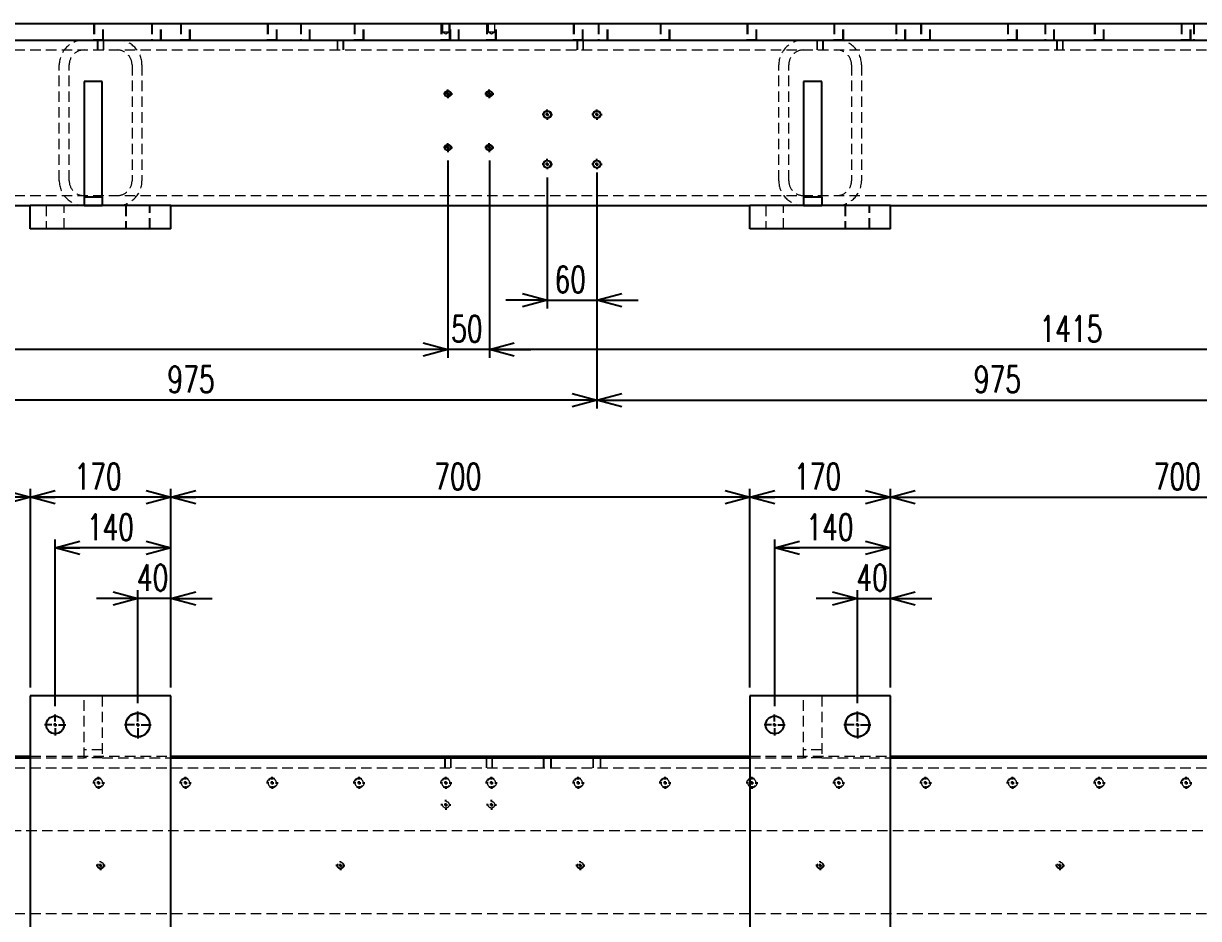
# Model space of a CAD drawing. Header units: millimetres. Extents: x 30 to 8380, y 30 to 5898.
# Drawn here: x 5535 to 6956, y 1887 to 2968 of the extents above; entities that cross this region are included whole.
import ezdxf

# ---------------------------------------------------------------- set-up
doc = ezdxf.new("R2010")
doc.units = ezdxf.units.MM
doc.header["$LTSCALE"] = 10
doc.linetypes.add('HIDDEN', pattern=[1.905, 1.27, -0.635])
doc.layers.add('FORMAT', color=7, linetype='Continuous')
doc.styles.add('SLDTEXTSTYLE0', font='TXT', dxfattribs={"width": 0.7, "bigfont": 'bigfont'})
doc.dimstyles.new('SLDDIMSTYLE1', dxfattribs={"dimtxt": 36.380208, "dimasz": 30, "dimexe": 0, "dimexo": 0.0625, "dimgap": 9.095052, "dimtad": 3, "dimrnd": 1e-09, "dimzin": 12, "dimdsep": 46, "dimtxsty": 'SLDTEXTSTYLE0', "dimblk1": 'OPEN30', "dimblk2": 'OPEN30', "dimsah": 1, "dimcen": 0.09, "dimadec": 0, "dimazin": 3, "dimtfac": 1, "dimtdec": 3, "dimtofl": 0, "dimtmove": 0, "dimatfit": 3, "dimldrblk": 'OPEN30', "dimfxl": 1, "dimfrac": 2, "dimtolj": 1, "dimtzin": 12, "dimarcsym": 0})
doc.dimstyles.new('SLDDIMSTYLE2', dxfattribs={"dimtxt": 36.380208, "dimasz": 30, "dimexe": 0, "dimexo": 0.0625, "dimgap": 9.095052, "dimtad": 3, "dimrnd": 1e-09, "dimzin": 12, "dimdsep": 46, "dimtxsty": 'SLDTEXTSTYLE0', "dimblk1": 'OPEN30', "dimblk2": 'OPEN30', "dimsah": 1, "dimcen": 0.09, "dimadec": 0, "dimazin": 3, "dimtfac": 1, "dimtdec": 3, "dimtmove": 0, "dimatfit": 0, "dimldrblk": 'OPEN30', "dimfxl": 1, "dimfrac": 2, "dimtolj": 1, "dimtzin": 12, "dimarcsym": 0})

# ---------------------------------------------------------------- blocks, each defined once
blk = doc.blocks.new('_Open30')
at = {"color": 0, "linetype": 'ByBlock', "lineweight": -2}
for p, q in [((-1, 0.267949), (0, 0)), ((0, 0), (-1, -0.267949)), ((0, 0), (-1, 0))]:
    blk.add_line(p, q, dxfattribs=at)
blk = doc.blocks.new('_D_2')
at = {"layer": 'FORMAT', "transparency": 16777216}
for p, q in [((6228.6, 2782.2), (6228.6, 2503.2)), ((7203.6, 2782.2), (7203.6, 2503.2)), ((6228.6, 2513.2), (7203.6, 2513.2))]:
    blk.add_line(p, q, dxfattribs=at)
at = {"layer": 'FORMAT', "transparency": 16777216, "xscale": 30, "yscale": 30, "rotation": 180}
blk.add_blockref('_Open30', (6228.6, 2513.2, -530), dxfattribs=at)
at = {"layer": 'FORMAT', "transparency": 16777216, "xscale": 30, "yscale": 30}
blk.add_blockref('_Open30', (7203.6, 2513.2, -530), dxfattribs=at)
at = {"layer": 'FORMAT', "transparency": 16777216, "insert": (6684.3, 2554.1), "char_height": 31.75, "attachment_point": 1, "style": 'SLDTEXTSTYLE0'}
blk.add_mtext('975', dxfattribs=at)
blk = doc.blocks.new('_D_3')
at = {"layer": 'FORMAT', "transparency": 16777216}
for p, q in [((6228.6, 2788.4), (6228.6, 2503.2)), ((5253.6, 2782.2), (5253.6, 2503.2)), ((6228.6, 2513.2), (5253.6, 2513.2))]:
    blk.add_line(p, q, dxfattribs=at)
at = {"layer": 'FORMAT', "transparency": 16777216, "xscale": 30, "yscale": 30, "rotation": 180}
blk.add_blockref('_Open30', (5253.6, 2513.2, -530), dxfattribs=at)
at = {"layer": 'FORMAT', "transparency": 16777216, "xscale": 30, "yscale": 30}
blk.add_blockref('_Open30', (6228.6, 2513.2, -530), dxfattribs=at)
at = {"layer": 'FORMAT', "transparency": 16777216, "insert": (5709.3, 2554.1), "char_height": 31.75, "attachment_point": 1, "style": 'SLDTEXTSTYLE0'}
blk.add_mtext('975', dxfattribs=at)
blk = doc.blocks.new('_D_6')
at = {"layer": 'FORMAT', "transparency": 16777216}
for p, q in [((6098.6, 2803), (6098.6, 2564.4)), ((7513.6, 2738.4), (7513.6, 2564.4)), ((7513.6, 2574.4), (6098.6, 2574.4))]:
    blk.add_line(p, q, dxfattribs=at)
at = {"layer": 'FORMAT', "transparency": 16777216, "xscale": 30, "yscale": 30, "rotation": 180}
blk.add_blockref('_Open30', (6098.6, 2574.4, -530), dxfattribs=at)
at = {"layer": 'FORMAT', "transparency": 16777216, "xscale": 30, "yscale": 30}
blk.add_blockref('_Open30', (7513.6, 2574.4, -530), dxfattribs=at)
at = {"layer": 'FORMAT', "transparency": 16777216, "insert": (6763.7, 2615.3), "char_height": 31.75, "attachment_point": 1, "style": 'SLDTEXTSTYLE0'}
blk.add_mtext('1415', dxfattribs=at)
blk = doc.blocks.new('_D_7')
at = {"layer": 'FORMAT', "transparency": 16777216}
for p, q in [((6048.6, 2803), (6048.6, 2564.4)), ((6098.6, 2803), (6098.6, 2564.4)), ((6048.6, 2574.4), (5998.6, 2574.4)), ((6098.6, 2574.4), (6048.6, 2574.4)), ((6098.6, 2574.4), (6148.6, 2574.4))]:
    blk.add_line(p, q, dxfattribs=at)
at = {"layer": 'FORMAT', "transparency": 16777216, "xscale": 30, "yscale": 30}
blk.add_blockref('_Open30', (6048.6, 2574.4, -530), dxfattribs=at)
at = {"layer": 'FORMAT', "transparency": 16777216, "xscale": 30, "yscale": 30, "rotation": 180}
blk.add_blockref('_Open30', (6098.6, 2574.4, -530), dxfattribs=at)
at = {"layer": 'FORMAT', "transparency": 16777216, "insert": (6052.4, 2615.3), "char_height": 31.75, "attachment_point": 1, "style": 'SLDTEXTSTYLE0'}
blk.add_mtext('50', dxfattribs=at)
blk = doc.blocks.new('_D_8')
at = {"layer": 'FORMAT', "transparency": 16777216}
for p, q in [((4688.6, 2808.4), (4688.6, 2564.4)), ((6048.6, 2803), (6048.6, 2564.4)), ((6048.6, 2574.4), (4688.6, 2574.4))]:
    blk.add_line(p, q, dxfattribs=at)
at = {"layer": 'FORMAT', "transparency": 16777216, "xscale": 30, "yscale": 30, "rotation": 180}
blk.add_blockref('_Open30', (4688.6, 2574.4, -530), dxfattribs=at)
at = {"layer": 'FORMAT', "transparency": 16777216, "xscale": 30, "yscale": 30}
blk.add_blockref('_Open30', (6048.6, 2574.4, -530), dxfattribs=at)
at = {"layer": 'FORMAT', "transparency": 16777216, "insert": (5326.2, 2615.3), "char_height": 31.75, "attachment_point": 1, "style": 'SLDTEXTSTYLE0'}
blk.add_mtext('1360', dxfattribs=at)
blk = doc.blocks.new('_D_18')
at = {"layer": 'FORMAT', "transparency": 16777216}
for p, q in [((6168.6, 2782.2), (6168.6, 2624)), ((6228.6, 2782.2), (6228.6, 2624)), ((6168.6, 2634), (6118.6, 2634)), ((6168.6, 2634), (6228.6, 2634)), ((6228.6, 2634), (6278.6, 2634))]:
    blk.add_line(p, q, dxfattribs=at)
at = {"layer": 'FORMAT', "transparency": 16777216, "xscale": 30, "yscale": 30}
blk.add_blockref('_Open30', (6168.6, 2634, -530), dxfattribs=at)
at = {"layer": 'FORMAT', "transparency": 16777216, "xscale": 30, "yscale": 30, "rotation": 180}
blk.add_blockref('_Open30', (6228.6, 2634, -530), dxfattribs=at)
at = {"layer": 'FORMAT', "transparency": 16777216, "insert": (6177.4, 2674.9), "char_height": 31.75, "attachment_point": 1, "style": 'SLDTEXTSTYLE0'}
blk.add_mtext('60', dxfattribs=at)
blk = doc.blocks.new('SW_CENTERMARKSYMBOL_0')
at = {"layer": 'FORMAT', "color": 0}
for p, q in [((-979, 0), (-981.25, 0)), ((-975, 0), (-977, 0)), ((-975, 4), (-975, 6.25)), ((-975, 0), (-975, 2)), ((-975, 0), (-975, -2)), ((-975, 0), (-973, 0)), ((-971, 0), (-968.75, 0)), ((-975, -4), (-975, -6.25)), ((-975, -56), (-975, -53.75)), ((-979, -60), (-981.25, -60)), ((-975, -60), (-977, -60)), ((-975, -60), (-975, -58)), ((-975, -60), (-975, -62)), ((-975, -60), (-973, -60)), ((-975, -64), (-975, -66.25)), ((-971, -60), (-968.75, -60))]:
    blk.add_line(p, q, dxfattribs=at)
blk = doc.blocks.new('SW_CENTERMARKSYMBOL_5')
at = {"layer": 'FORMAT', "color": 0}
for p, q in [((-4, 0), (-5.4, 0)), ((0, 0), (-2, 0)), ((0, 4), (0, 5.4)), ((0, 0), (0, 2)), ((0, 0), (0, -2)), ((0, 0), (2, 0)), ((4, 0), (5.4, 0)), ((0, -4), (0, -5.4))]:
    blk.add_line(p, q, dxfattribs=at)
blk = doc.blocks.new('SW_CENTERMARKSYMBOL_6')
at = {"layer": 'FORMAT', "color": 0}
for p, q in [((-4, 0), (-5.4, 0)), ((0, 0), (-2, 0)), ((0, 4), (0, 5.4)), ((0, 0), (0, 2)), ((0, 0), (0, -2)), ((0, 0), (2, 0)), ((4, 0), (5.4, 0)), ((0, -4), (0, -5.4))]:
    blk.add_line(p, q, dxfattribs=at)
blk = doc.blocks.new('SW_CENTERMARKSYMBOL_7')
at = {"layer": 'FORMAT', "color": 0}
for p, q in [((-4, 0), (-5.4, 0)), ((0, 0), (-2, 0)), ((0, 4), (0, 5.4)), ((0, 0), (0, 2)), ((0, 0), (0, -2)), ((0, 0), (2, 0)), ((4, 0), (5.4, 0)), ((0, -4), (0, -5.4))]:
    blk.add_line(p, q, dxfattribs=at)
blk = doc.blocks.new('SW_CENTERMARKSYMBOL_8')
at = {"layer": 'FORMAT', "color": 0}
for p, q in [((-4, 0), (-5.4, 0)), ((0, 0), (-2, 0)), ((0, 4), (0, 5.4)), ((0, 0), (0, 2)), ((0, 0), (0, -2)), ((0, 0), (2, 0)), ((4, 0), (5.4, 0)), ((0, -4), (0, -5.4))]:
    blk.add_line(p, q, dxfattribs=at)
blk = doc.blocks.new('SW_CENTERMARKSYMBOL_9')
at = {"layer": 'FORMAT', "color": 0}
for p, q in [((-979, 0), (-981.25, 0)), ((-975, 0), (-977, 0)), ((-975, 4), (-975, 6.25)), ((-975, 0), (-975, 2)), ((-975, 0), (-975, -2)), ((-975, 0), (-973, 0)), ((-971, 0), (-968.75, 0)), ((-975, -4), (-975, -6.25)), ((-975, -56), (-975, -53.75)), ((-979, -60), (-981.25, -60)), ((-975, -60), (-977, -60)), ((-975, -60), (-975, -58)), ((-975, -60), (-975, -62)), ((-975, -60), (-973, -60)), ((-975, -64), (-975, -66.25)), ((-971, -60), (-968.75, -60))]:
    blk.add_line(p, q, dxfattribs=at)
blk = doc.blocks.new('SW_CENTERMARKSYMBOL_12')
at = {"layer": 'FORMAT', "color": 0}
for p, q in [((-4, 0), (-6.25, 0)), ((0, 0), (-2, 0)), ((0, 4), (0, 6.25)), ((0, 0), (0, 2)), ((0, 0), (0, -2)), ((0, 0), (2, 0)), ((4, 0), (6.25, 0)), ((0, -4), (0, -6.25))]:
    blk.add_line(p, q, dxfattribs=at)
blk = doc.blocks.new('SW_CENTERMARKSYMBOL_13')
at = {"layer": 'FORMAT', "color": 0}
for p, q in [((-4, 0), (-6.25, 0)), ((0, 0), (-2, 0)), ((0, 4), (0, 6.25)), ((0, 0), (0, 2)), ((0, 0), (0, -2)), ((0, 0), (2, 0)), ((4, 0), (6.25, 0)), ((0, -4), (0, -6.25))]:
    blk.add_line(p, q, dxfattribs=at)
blk = doc.blocks.new('_D_82')
at = {"layer": 'FORMAT', "transparency": 16777216}
for p, q in [((6543.6, 2273.4), (6493.6, 2273.4)), ((6543.6, 2147), (6543.6, 2283.4)), ((6543.6, 2273.4), (6583.6, 2273.4)), ((6583.6, 2165.7), (6583.6, 2283.4)), ((6583.6, 2273.4), (6633.6, 2273.4))]:
    blk.add_line(p, q, dxfattribs=at)
at = {"layer": 'FORMAT', "transparency": 16777216, "xscale": 30, "yscale": 30}
blk.add_blockref('_Open30', (6543.6, 2273.4, -104), dxfattribs=at)
at = {"layer": 'FORMAT', "transparency": 16777216, "xscale": 30, "yscale": 30, "rotation": 180}
blk.add_blockref('_Open30', (6583.6, 2273.4, -104), dxfattribs=at)
at = {"layer": 'FORMAT', "transparency": 16777216, "insert": (6542.4, 2314.4), "char_height": 31.75, "attachment_point": 1, "style": 'SLDTEXTSTYLE0'}
blk.add_mtext('40', dxfattribs=at)
blk = doc.blocks.new('_D_83')
at = {"layer": 'FORMAT', "transparency": 16777216}
for p, q in [((5673.6, 2273.4), (5623.6, 2273.4)), ((5673.6, 2147), (5673.6, 2283.4)), ((5713.6, 2273.4), (5673.6, 2273.4)), ((5713.6, 2165.7), (5713.6, 2283.4)), ((5713.6, 2273.4), (5763.6, 2273.4))]:
    blk.add_line(p, q, dxfattribs=at)
at = {"layer": 'FORMAT', "transparency": 16777216, "xscale": 30, "yscale": 30}
blk.add_blockref('_Open30', (5673.6, 2273.4, -104), dxfattribs=at)
at = {"layer": 'FORMAT', "transparency": 16777216, "xscale": 30, "yscale": 30, "rotation": 180}
blk.add_blockref('_Open30', (5713.6, 2273.4, -104), dxfattribs=at)
at = {"layer": 'FORMAT', "transparency": 16777216, "insert": (5672.4, 2314.4), "char_height": 31.75, "attachment_point": 1, "style": 'SLDTEXTSTYLE0'}
blk.add_mtext('40', dxfattribs=at)
blk = doc.blocks.new('_D_90')
at = {"layer": 'FORMAT', "transparency": 16777216}
for p, q in [((6583.6, 2165.7), (6583.6, 2405.9)), ((7283.6, 2165.7), (7283.6, 2405.9)), ((6583.6, 2395.9), (7283.6, 2395.9))]:
    blk.add_line(p, q, dxfattribs=at)
at = {"layer": 'FORMAT', "transparency": 16777216, "xscale": 30, "yscale": 30, "rotation": 180}
blk.add_blockref('_Open30', (6583.6, 2395.9, -104), dxfattribs=at)
at = {"layer": 'FORMAT', "transparency": 16777216, "xscale": 30, "yscale": 30}
blk.add_blockref('_Open30', (7283.6, 2395.9, -104), dxfattribs=at)
at = {"layer": 'FORMAT', "transparency": 16777216, "insert": (6901.8, 2436.8), "char_height": 31.75, "attachment_point": 1, "style": 'SLDTEXTSTYLE0'}
blk.add_mtext('700', dxfattribs=at)
blk = doc.blocks.new('_D_91')
at = {"layer": 'FORMAT', "transparency": 16777216}
for p, q in [((6413.6, 2165.7), (6413.6, 2405.9)), ((6583.6, 2165.7), (6583.6, 2405.9)), ((6583.6, 2395.9), (6413.6, 2395.9))]:
    blk.add_line(p, q, dxfattribs=at)
at = {"layer": 'FORMAT', "transparency": 16777216, "xscale": 30, "yscale": 30, "rotation": 180}
blk.add_blockref('_Open30', (6413.6, 2395.9, -104), dxfattribs=at)
at = {"layer": 'FORMAT', "transparency": 16777216, "xscale": 30, "yscale": 30}
blk.add_blockref('_Open30', (6583.6, 2395.9, -104), dxfattribs=at)
at = {"layer": 'FORMAT', "transparency": 16777216, "insert": (6466.8, 2436.8), "char_height": 31.75, "attachment_point": 1, "style": 'SLDTEXTSTYLE0'}
blk.add_mtext('170', dxfattribs=at)
blk = doc.blocks.new('_D_92')
at = {"layer": 'FORMAT', "transparency": 16777216}
for p, q in [((5713.6, 2165.7), (5713.6, 2405.9)), ((6413.6, 2165.7), (6413.6, 2405.9)), ((6413.6, 2395.9), (5713.6, 2395.9))]:
    blk.add_line(p, q, dxfattribs=at)
at = {"layer": 'FORMAT', "transparency": 16777216, "xscale": 30, "yscale": 30, "rotation": 180}
blk.add_blockref('_Open30', (5713.6, 2395.9, -104), dxfattribs=at)
at = {"layer": 'FORMAT', "transparency": 16777216, "xscale": 30, "yscale": 30}
blk.add_blockref('_Open30', (6413.6, 2395.9, -104), dxfattribs=at)
at = {"layer": 'FORMAT', "transparency": 16777216, "insert": (6031.8, 2436.8), "char_height": 31.75, "attachment_point": 1, "style": 'SLDTEXTSTYLE0'}
blk.add_mtext('700', dxfattribs=at)
blk = doc.blocks.new('_D_93')
at = {"layer": 'FORMAT', "transparency": 16777216}
for p, q in [((5543.6, 2165.7), (5543.6, 2405.9)), ((5713.6, 2165.7), (5713.6, 2405.9)), ((5713.6, 2395.9), (5543.6, 2395.9))]:
    blk.add_line(p, q, dxfattribs=at)
at = {"layer": 'FORMAT', "transparency": 16777216, "xscale": 30, "yscale": 30, "rotation": 180}
blk.add_blockref('_Open30', (5543.6, 2395.9, -104), dxfattribs=at)
at = {"layer": 'FORMAT', "transparency": 16777216, "xscale": 30, "yscale": 30}
blk.add_blockref('_Open30', (5713.6, 2395.9, -104), dxfattribs=at)
at = {"layer": 'FORMAT', "transparency": 16777216, "insert": (5596.8, 2436.8), "char_height": 31.75, "attachment_point": 1, "style": 'SLDTEXTSTYLE0'}
blk.add_mtext('170', dxfattribs=at)
blk = doc.blocks.new('_D_94')
at = {"layer": 'FORMAT', "transparency": 16777216}
for p, q in [((4843.6, 2165.7), (4843.6, 2405.9)), ((5543.6, 2165.7), (5543.6, 2405.9)), ((5543.6, 2395.9), (4843.6, 2395.9))]:
    blk.add_line(p, q, dxfattribs=at)
at = {"layer": 'FORMAT', "transparency": 16777216, "xscale": 30, "yscale": 30, "rotation": 180}
blk.add_blockref('_Open30', (4843.6, 2395.9, -104), dxfattribs=at)
at = {"layer": 'FORMAT', "transparency": 16777216, "xscale": 30, "yscale": 30}
blk.add_blockref('_Open30', (5543.6, 2395.9, -104), dxfattribs=at)
at = {"layer": 'FORMAT', "transparency": 16777216, "insert": (5161.8, 2436.8), "char_height": 31.75, "attachment_point": 1, "style": 'SLDTEXTSTYLE0'}
blk.add_mtext('700', dxfattribs=at)
blk = doc.blocks.new('_D_106')
at = {"layer": 'FORMAT', "transparency": 16777216}
for p, q in [((6443.6, 2143.5), (6443.6, 2344.6)), ((6583.6, 2165.7), (6583.6, 2344.6)), ((6583.6, 2334.6), (6443.6, 2334.6))]:
    blk.add_line(p, q, dxfattribs=at)
at = {"layer": 'FORMAT', "transparency": 16777216, "xscale": 30, "yscale": 30, "rotation": 180}
blk.add_blockref('_Open30', (6443.6, 2334.6, -104), dxfattribs=at)
at = {"layer": 'FORMAT', "transparency": 16777216, "xscale": 30, "yscale": 30}
blk.add_blockref('_Open30', (6583.6, 2334.6, -104), dxfattribs=at)
at = {"layer": 'FORMAT', "transparency": 16777216, "insert": (6481.8, 2375.6), "char_height": 31.75, "attachment_point": 1, "style": 'SLDTEXTSTYLE0'}
blk.add_mtext('140', dxfattribs=at)
blk = doc.blocks.new('_D_107')
at = {"layer": 'FORMAT', "transparency": 16777216}
for p, q in [((5573.6, 2143.5), (5573.6, 2344.6)), ((5713.6, 2165.7), (5713.6, 2344.6)), ((5713.6, 2334.6), (5573.6, 2334.6))]:
    blk.add_line(p, q, dxfattribs=at)
at = {"layer": 'FORMAT', "transparency": 16777216, "xscale": 30, "yscale": 30, "rotation": 180}
blk.add_blockref('_Open30', (5573.6, 2334.6, -104), dxfattribs=at)
at = {"layer": 'FORMAT', "transparency": 16777216, "xscale": 30, "yscale": 30}
blk.add_blockref('_Open30', (5713.6, 2334.6, -104), dxfattribs=at)
at = {"layer": 'FORMAT', "transparency": 16777216, "insert": (5611.8, 2375.6), "char_height": 31.75, "attachment_point": 1, "style": 'SLDTEXTSTYLE0'}
blk.add_mtext('140', dxfattribs=at)
blk = doc.blocks.new('SW_CENTERMARKSYMBOL_47')
at = {"layer": 'FORMAT', "color": 0}
for p, q in [((2621, 0), (2617.9, 0)), ((2625, 0), (2623, 0)), ((2625, 4), (2625, 7.1)), ((2625, 0), (2625, 2)), ((2625, 0), (2625, -2)), ((2625, 0), (2627, 0)), ((2629, 0), (2632.1, 0)), ((2726, 0), (2722.9, 0)), ((2730, 0), (2728, 0)), ((2730, 4), (2730, 7.1)), ((2730, 0), (2730, 2)), ((2730, 0), (2730, -2)), ((2730, 0), (2732, 0)), ((2734, 0), (2737.1, 0)), ((2831, 0), (2827.9, 0)), ((2835, 0), (2833, 0)), ((2835, 4), (2835, 7.1)), ((2835, 0), (2835, 2)), ((2835, 0), (2835, -2)), ((2835, 0), (2837, 0)), ((2839, 0), (2842.1, 0)), ((2936, 0), (2932.9, 0)), ((2940, 0), (2938, 0)), ((2940, 4), (2940, 7.1)), ((2940, 0), (2940, 2)), ((2940, 0), (2940, -2)), ((2940, 0), (2942, 0)), ((2944, 0), (2947.1, 0)), ((3041, 0), (3037.9, 0)), ((3045, 0), (3043, 0)), ((3045, 4), (3045, 7.1)), ((3045, 0), (3045, 2)), ((3045, 0), (3045, -2)), ((3045, 0), (3047, 0)), ((3049, 0), (3052.1, 0)), ((3096, 0), (3092.9, 0)), ((3100, 0), (3098, 0)), ((3100, 4), (3100, 7.1)), ((3100, 0), (3100, 2)), ((3100, 0), (3100, -2)), ((3100, 0), (3102, 0)), ((3104, 0), (3107.1, 0)), ((3201, 0), (3197.9, 0)), ((3205, 0), (3203, 0)), ((3205, 4), (3205, 7.1)), ((3205, 0), (3205, 2)), ((3205, 0), (3205, -2)), ((3205, 0), (3207, 0)), ((3209, 0), (3212.1, 0)), ((3306, 0), (3302.9, 0)), ((3310, 0), (3308, 0)), ((3310, 4), (3310, 7.1)), ((3310, 0), (3310, 2)), ((3310, 0), (3310, -2)), ((3310, 0), (3312, 0)), ((3314, 0), (3317.1, 0)), ((3411, 0), (3407.9, 0)), ((3415, 0), (3413, 0)), ((3415, 4), (3415, 7.1)), ((3415, 0), (3415, 2)), ((3415, 0), (3415, -2)), ((3415, 0), (3417, 0)), ((3419, 0), (3422.1, 0)), ((3516, 0), (3512.9, 0)), ((3520, 0), (3518, 0)), ((3520, 4), (3520, 7.1)), ((3520, 0), (3520, 2)), ((3520, 0), (3520, -2)), ((3520, 0), (3522, 0)), ((3524, 0), (3527.1, 0)), ((3621, 0), (3617.9, 0)), ((3625, 0), (3623, 0)), ((3625, 4), (3625, 7.1)), ((3625, 0), (3625, 2)), ((3625, 0), (3625, -2)), ((3625, 0), (3627, 0)), ((3629, 0), (3632.1, 0)), ((3726, 0), (3722.9, 0)), ((3730, 0), (3728, 0)), ((3730, 4), (3730, 7.1)), ((3730, 0), (3730, 2)), ((3730, 0), (3730, -2)), ((3730, 0), (3732, 0)), ((3734, 0), (3737.1, 0)), ((3831, 0), (3827.9, 0)), ((3835, 0), (3833, 0)), ((3835, 4), (3835, 7.1)), ((3835, 0), (3835, 2)), ((3835, 0), (3835, -2)), ((3835, 0), (3837, 0)), ((3839, 0), (3842.1, 0)), ((3936, 0), (3932.9, 0)), ((3940, 0), (3938, 0)), ((3940, 4), (3940, 7.1)), ((3940, 0), (3940, 2)), ((3940, 0), (3940, -2)), ((3940, 0), (3942, 0)), ((3944, 0), (3947.1, 0)), ((2625, -4), (2625, -7.1)), ((2730, -4), (2730, -7.1)), ((2835, -4), (2835, -7.1)), ((2940, -4), (2940, -7.1)), ((3045, -4), (3045, -7.1)), ((3100, -4), (3100, -7.1)), ((3205, -4), (3205, -7.1)), ((3310, -4), (3310, -7.1)), ((3415, -4), (3415, -7.1)), ((3520, -4), (3520, -7.1)), ((3625, -4), (3625, -7.1)), ((3730, -4), (3730, -7.1)), ((3835, -4), (3835, -7.1)), ((3940, -4), (3940, -7.1))]:
    blk.add_line(p, q, dxfattribs=at)
blk = doc.blocks.new('SW_CENTERMARKSYMBOL_48')
at = {"layer": 'FORMAT', "color": 0}
for p, q in [((-1744, 715), (-1745.4, 715)), ((-1740, 715), (-1742, 715)), ((-1740, 719), (-1740, 720.4)), ((-1740, 715), (-1740, 717)), ((-1740, 715), (-1740, 713)), ((-1740, 715), (-1738, 715)), ((-1740, 711), (-1740, 709.6)), ((-1736, 715), (-1734.6, 715)), ((-1454, 715), (-1455.4, 715)), ((-1450, 715), (-1452, 715)), ((-1450, 719), (-1450, 720.4)), ((-1450, 715), (-1450, 717)), ((-1450, 715), (-1450, 713)), ((-1450, 715), (-1448, 715)), ((-1450, 711), (-1450, 709.6)), ((-1446, 715), (-1444.6, 715)), ((-1164, 715), (-1165.4, 715)), ((-1160, 715), (-1162, 715)), ((-1160, 719), (-1160, 720.4)), ((-1160, 715), (-1160, 717)), ((-1160, 715), (-1160, 713)), ((-1160, 715), (-1158, 715)), ((-1160, 711), (-1160, 709.6)), ((-1156, 715), (-1154.6, 715)), ((-874, 715), (-875.4, 715)), ((-870, 715), (-872, 715)), ((-870, 719), (-870, 720.4)), ((-870, 715), (-870, 717)), ((-870, 715), (-870, 713)), ((-870, 715), (-868, 715)), ((-870, 711), (-870, 709.6)), ((-866, 715), (-864.6, 715)), ((-584, 715), (-585.4, 715)), ((-580, 715), (-582, 715)), ((-580, 719), (-580, 720.4)), ((-580, 715), (-580, 717)), ((-580, 715), (-580, 713)), ((-580, 715), (-578, 715)), ((-580, 711), (-580, 709.6)), ((-576, 715), (-574.6, 715))]:
    blk.add_line(p, q, dxfattribs=at)
blk = doc.blocks.new('SW_CENTERMARKSYMBOL_53')
at = {"layer": 'FORMAT', "color": 0}
for p, q in [((0, 4), (0, 16.25)), ((-4, 0), (-16.25, 0)), ((0, 0), (-2, 0)), ((0, 0), (-2, 0)), ((0, 0), (0, 2)), ((0, 0), (0, 2)), ((0, 0), (0, -2)), ((0, 0), (2, 0)), ((0, 0), (0, -2)), ((0, 0), (2, 0)), ((4, 0), (16.25, 0)), ((0, -4), (0, -16.25))]:
    blk.add_line(p, q, dxfattribs=at)
blk = doc.blocks.new('SW_CENTERMARKSYMBOL_56')
at = {"layer": 'FORMAT', "color": 0}
for p, q in [((-4, 0), (-12.75, 0)), ((0, 0), (-2, 0)), ((0, 0), (-2, 0)), ((0, 4), (0, 12.75)), ((0, 0), (0, 2)), ((0, 0), (0, 2)), ((0, 0), (0, -2)), ((0, 0), (2, 0)), ((0, 0), (0, -2)), ((0, 0), (2, 0)), ((4, 0), (12.75, 0)), ((0, -4), (0, -12.75))]:
    blk.add_line(p, q, dxfattribs=at)
blk = doc.blocks.new('SW_CENTERMARKSYMBOL_69')
at = {"layer": 'FORMAT', "color": 0}
for p, q in [((-4, 0), (-6, 0)), ((-4, 0), (-6, 0)), ((0, 0), (-2, 0)), ((0, 0), (-2, 0)), ((0, 4), (0, 6)), ((0, 4), (0, 6)), ((0, 0), (0, 2)), ((0, 0), (0, 2)), ((0, 0), (0, -2)), ((0, 0), (2, 0)), ((0, 0), (0, -2)), ((0, 0), (2, 0)), ((4, 0), (6, 0)), ((4, 0), (6, 0)), ((0, -4), (0, -6)), ((0, -4), (0, -6))]:
    blk.add_line(p, q, dxfattribs=at)
blk = doc.blocks.new('SW_CENTERMARKSYMBOL_70')
at = {"layer": 'FORMAT', "color": 0}
for p, q in [((-4, 0), (-6, 0)), ((-4, 0), (-6, 0)), ((0, 0), (-2, 0)), ((0, 0), (-2, 0)), ((0, 4), (0, 6)), ((0, 4), (0, 6)), ((0, 0), (0, 2)), ((0, 0), (0, 2)), ((0, 0), (0, -2)), ((0, 0), (2, 0)), ((0, 0), (0, -2)), ((0, 0), (2, 0)), ((4, 0), (6, 0)), ((4, 0), (6, 0)), ((0, -4), (0, -6)), ((0, -4), (0, -6))]:
    blk.add_line(p, q, dxfattribs=at)
blk = doc.blocks.new('SW_CENTERMARKSYMBOL_72')
at = {"layer": 'FORMAT', "color": 0}
for p, q in [((0, 4), (0, 16.25)), ((-4, 0), (-16.25, 0)), ((0, 0), (-2, 0)), ((0, 0), (0, 2)), ((0, 0), (0, -2)), ((0, 0), (2, 0)), ((4, 0), (16.25, 0)), ((0, -4), (0, -16.25))]:
    blk.add_line(p, q, dxfattribs=at)
blk = doc.blocks.new('SW_CENTERMARKSYMBOL_77')
at = {"layer": 'FORMAT', "color": 0}
for p, q in [((-4, 0), (-12.75, 0)), ((0, 0), (-2, 0)), ((0, 4), (0, 12.75)), ((0, 0), (0, 2)), ((0, 0), (0, -2)), ((0, 0), (2, 0)), ((4, 0), (12.75, 0)), ((0, -4), (0, -12.75))]:
    blk.add_line(p, q, dxfattribs=at)

msp = doc.modelspace()

# ---------------------------------------------------------------- linework, layer by layer
at = {"color": 7, "linetype": 'Continuous', "lineweight": 25}
for p, q in [((2953.5727932, 2968.4458742), (7513.5727932, 2968.4458742)), ((2953.5727932, 2948.4458742), (7513.5727932, 2948.4458742)), ((5631.1669075, 2948.4448742), (5620.9786788, 2948.4448742)), ((5736.1669075, 2948.4448742), (5725.9786788, 2948.4448742)), ((5841.1669075, 2948.4448742), (5830.9786788, 2948.4448742)), ((5946.1669075, 2948.4448742), (5935.9786788, 2948.4448742)), ((6051.1669075, 2948.4448742), (6040.9786788, 2948.4448742)), ((6106.1669075, 2948.4448742), (6095.9786788, 2948.4448742)), ((6211.1669075, 2948.4448742), (6200.9786788, 2948.4448742)), ((6316.1669075, 2948.4448742), (6305.9786788, 2948.4448742)), ((6421.1669075, 2948.4448742), (6410.9786788, 2948.4448742)), ((6526.1669075, 2948.4448742), (6515.9786788, 2948.4448742)), ((6631.1669075, 2948.4448742), (6620.9786788, 2948.4448742)), ((6736.1669075, 2948.4448742), (6725.9786788, 2948.4448742)), ((6841.1669075, 2948.4448742), (6830.9786788, 2948.4448742)), ((6946.1669075, 2948.4448742), (6935.9786788, 2948.4448742)), ((5630.5727932, 2898.4458742), (5608.5727932, 2898.4458742)), ((5608.5727932, 2898.4458742), (5608.5727932, 2758.4458742)), ((5630.5727932, 2758.4458742), (5630.5727932, 2898.4458742)), ((6478.5727932, 2898.4458742), (6478.5727932, 2758.4458742)), ((6500.5727932, 2898.4458742), (6478.5727932, 2898.4458742)), ((6500.5727932, 2758.4458742), (6500.5727932, 2898.4458742)), ((5608.5727932, 2758.4458742), (5608.5727932, 2748.4458742)), ((5630.5727932, 2758.4458742), (5608.5727932, 2758.4458742)), ((5630.5727932, 2758.4458742), (5630.5727932, 2748.4458742)), ((6478.5727932, 2758.4458742), (6478.5727932, 2748.4458742)), ((6500.5727932, 2758.4458742), (6478.5727932, 2758.4458742)), ((6500.5727932, 2758.4458742), (6500.5727932, 2748.4458742)), ((4843.5727932, 2748.4458742), (5543.5727932, 2748.4458742)), ((5543.5727932, 2720.4458742), (5543.5727932, 2748.4458742)), ((5713.5727932, 2748.4458742), (5543.5727932, 2748.4458742)), ((5608.5727932, 2748.4458742), (5630.5727932, 2748.4458742)), ((5713.5727932, 2748.4458742), (6413.5727932, 2748.4458742)), ((5713.5727932, 2720.4458742), (5713.5727932, 2748.4458742)), ((6583.5727932, 2748.4458742), (6413.5727932, 2748.4458742)), ((6413.5727932, 2720.4458742), (6413.5727932, 2748.4458742)), ((6478.5727932, 2748.4458742), (6500.5727932, 2748.4458742)), ((6583.5727932, 2748.4458742), (7283.5727932, 2748.4458742)), ((6583.5727932, 2720.4458742), (6583.5727932, 2748.4458742)), ((5713.5727932, 2720.4458742), (5543.5727932, 2720.4458742)), ((6583.5727932, 2720.4458742), (6413.5727932, 2720.4458742)), ((5713.5727932, 2155.7070857), (5543.5727932, 2155.7070857)), ((5543.5727932, 2155.7070857), (5543.5727932, 945.7070857)), ((5713.5727932, 945.7070857), (5713.5727932, 2155.7070857)), ((6583.5727932, 2155.7070857), (6413.5727932, 2155.7070857)), ((6413.5727932, 2155.7070857), (6413.5727932, 945.7070857)), ((6583.5727932, 945.7070857), (6583.5727932, 2155.7070857)), ((4843.5727932, 2082.7070857), (5543.5727932, 2082.7070857)), ((4843.5727932, 2080.7070857), (5543.5727932, 2080.7070857)), ((5713.5727932, 2082.7070857), (6413.5727932, 2082.7070857)), ((5713.5727932, 2080.7070857), (6413.5727932, 2080.7070857)), ((6583.5727932, 2082.7070857), (7283.5727932, 2082.7070857)), ((6583.5727932, 2080.7070857), (7283.5727932, 2080.7070857))]:
    msp.add_line(p, q, dxfattribs=at)
at = {"color": 7, "linetype": 'HIDDEN', "lineweight": 18}
for p, q in [((5620.0727932, 2968.4458742), (5620.0727932, 2948.4458742)), ((5620.9727932, 2968.4458742), (5620.9727932, 2948.4458742)), ((5631.1727932, 2948.4458742), (5631.1727932, 2968.4458742)), ((5632.0727932, 2948.4458742), (5632.0727932, 2968.4458742)), ((5690.0727932, 2968.4458742), (5690.0727932, 2948.4458742)), ((5690.9727932, 2968.4458742), (5690.9727932, 2948.4458742)), ((5701.1727932, 2948.4458742), (5701.1727932, 2968.4458742)), ((5702.0727932, 2948.4458742), (5702.0727932, 2968.4458742)), ((5725.0727932, 2968.4458742), (5725.0727932, 2948.4458742)), ((5725.9727932, 2968.4458742), (5725.9727932, 2948.4458742)), ((5736.1727932, 2948.4458742), (5736.1727932, 2968.4458742)), ((5737.0727932, 2948.4458742), (5737.0727932, 2968.4458742)), ((5830.0727932, 2968.4458742), (5830.0727932, 2948.4458742)), ((5830.9727932, 2968.4458742), (5830.9727932, 2948.4458742)), ((5841.1727932, 2948.4458742), (5841.1727932, 2968.4458742)), ((5842.0727932, 2948.4458742), (5842.0727932, 2968.4458742)), ((5870.0727932, 2968.4458742), (5870.0727932, 2948.4458742)), ((5870.9727932, 2968.4458742), (5870.9727932, 2948.4458742)), ((5881.1727932, 2948.4458742), (5881.1727932, 2968.4458742)), ((5882.0727932, 2948.4458742), (5882.0727932, 2968.4458742)), ((5935.0727932, 2968.4458742), (5935.0727932, 2948.4458742)), ((5935.9727932, 2968.4458742), (5935.9727932, 2948.4458742)), ((5946.1727932, 2948.4458742), (5946.1727932, 2968.4458742)), ((5947.0727932, 2948.4458742), (5947.0727932, 2968.4458742)), ((6040.0727932, 2968.4458742), (6040.0727932, 2948.4458742)), ((6040.9727932, 2968.4458742), (6040.9727932, 2948.4458742)), ((6042.0727932, 2968.4458742), (6042.0727932, 2958.4458742)), ((6042.0727932, 2958.4458742), (6046.0727932, 2958.4458742)), ((6042.0727932, 2958.4458742), (6046.0727932, 2956.0424317)), ((6046.0727932, 2958.4458742), (6050.0727932, 2958.4458742)), ((6046.0727932, 2956.0424317), (6050.0727932, 2958.4458742)), ((6050.0727932, 2958.4458742), (6050.0727932, 2968.4458742)), ((6050.0727932, 2958.4458742), (6050.0727932, 2948.4458742)), ((6050.9727932, 2968.4458742), (6050.9727932, 2948.4458742)), ((6051.1727932, 2948.4458742), (6051.1727932, 2968.4458742)), ((6052.0727932, 2948.4458742), (6052.0727932, 2968.4458742)), ((6061.1727932, 2948.4458742), (6061.1727932, 2968.4458742)), ((6062.0727932, 2948.4458742), (6062.0727932, 2968.4458742)), ((6095.0727932, 2968.4458742), (6095.0727932, 2948.4458742)), ((6095.9727932, 2968.4458742), (6095.9727932, 2948.4458742)), ((6097.0727932, 2968.4458742), (6097.0727932, 2958.4458742)), ((6097.0727932, 2958.4458742), (6101.0727932, 2958.4458742)), ((6097.0727932, 2958.4458742), (6101.0727932, 2956.0424317)), ((6101.0727932, 2958.4458742), (6105.0727932, 2958.4458742)), ((6101.0727932, 2956.0424317), (6105.0727932, 2958.4458742)), ((6105.0727932, 2958.4458742), (6105.0727932, 2968.4458742)), ((6106.1727932, 2948.4458742), (6106.1727932, 2968.4458742)), ((6107.0727932, 2948.4458742), (6107.0727932, 2968.4458742)), ((6200.0727932, 2968.4458742), (6200.0727932, 2948.4458742)), ((6200.9727932, 2968.4458742), (6200.9727932, 2948.4458742)), ((6211.1727932, 2948.4458742), (6211.1727932, 2968.4458742)), ((6212.0727932, 2948.4458742), (6212.0727932, 2968.4458742)), ((6230.0727932, 2968.4458742), (6230.0727932, 2948.4458742)), ((6230.9727932, 2968.4458742), (6230.9727932, 2948.4458742)), ((6241.1727932, 2948.4458742), (6241.1727932, 2968.4458742)), ((6242.0727932, 2948.4458742), (6242.0727932, 2968.4458742)), ((6305.0727932, 2968.4458742), (6305.0727932, 2948.4458742)), ((6305.9727932, 2968.4458742), (6305.9727932, 2948.4458742)), ((6316.1727932, 2948.4458742), (6316.1727932, 2968.4458742)), ((6317.0727932, 2948.4458742), (6317.0727932, 2968.4458742)), ((6410.0727932, 2968.4458742), (6410.0727932, 2948.4458742)), ((6410.9727932, 2968.4458742), (6410.9727932, 2948.4458742)), ((6421.1727932, 2948.4458742), (6421.1727932, 2968.4458742)), ((6422.0727932, 2948.4458742), (6422.0727932, 2968.4458742)), ((6515.0727932, 2968.4458742), (6515.0727932, 2948.4458742)), ((6515.9727932, 2968.4458742), (6515.9727932, 2948.4458742)), ((6526.1727932, 2948.4458742), (6526.1727932, 2968.4458742)), ((6527.0727932, 2948.4458742), (6527.0727932, 2968.4458742)), ((6590.0727932, 2968.4458742), (6590.0727932, 2948.4458742)), ((6590.9727932, 2968.4458742), (6590.9727932, 2948.4458742)), ((6601.1727932, 2948.4458742), (6601.1727932, 2968.4458742)), ((6602.0727932, 2948.4458742), (6602.0727932, 2968.4458742)), ((6620.0727932, 2968.4458742), (6620.0727932, 2948.4458742)), ((6620.9727932, 2968.4458742), (6620.9727932, 2948.4458742)), ((6631.1727932, 2948.4458742), (6631.1727932, 2968.4458742)), ((6632.0727932, 2948.4458742), (6632.0727932, 2968.4458742)), ((6725.0727932, 2968.4458742), (6725.0727932, 2948.4458742)), ((6725.9727932, 2968.4458742), (6725.9727932, 2948.4458742)), ((6736.1727932, 2948.4458742), (6736.1727932, 2968.4458742)), ((6737.0727932, 2948.4458742), (6737.0727932, 2968.4458742)), ((6770.0727932, 2968.4458742), (6770.0727932, 2948.4458742)), ((6770.9727932, 2968.4458742), (6770.9727932, 2948.4458742)), ((6781.1727932, 2948.4458742), (6781.1727932, 2968.4458742)), ((6782.0727932, 2948.4458742), (6782.0727932, 2968.4458742)), ((6830.0727932, 2968.4458742), (6830.0727932, 2948.4458742)), ((6830.9727932, 2968.4458742), (6830.9727932, 2948.4458742)), ((6841.1727932, 2948.4458742), (6841.1727932, 2968.4458742)), ((6842.0727932, 2948.4458742), (6842.0727932, 2968.4458742)), ((6935.0727932, 2968.4458742), (6935.0727932, 2948.4458742)), ((6935.9727932, 2968.4458742), (6935.9727932, 2948.4458742)), ((6946.1727932, 2948.4458742), (6946.1727932, 2968.4458742)), ((6947.0727932, 2948.4458742), (6947.0727932, 2968.4458742)), ((6950.0727932, 2968.4458742), (6950.0727932, 2948.4458742)), ((6950.9727932, 2968.4458742), (6950.9727932, 2948.4458742)), ((5620.9727932, 2948.4458742), (5620.9727932, 2948.4448742)), ((5620.9727932, 2948.4448742), (5620.9786788, 2948.4448742)), ((5624.5727932, 2948.4458742), (5624.5727932, 2936.4458742)), ((5625.1727932, 2948.4458742), (5625.1727932, 2936.4458742)), ((5631.1669075, 2948.4448742), (5631.1727932, 2948.4448742)), ((5631.1727932, 2948.4448742), (5631.1727932, 2948.4458742)), ((5631.9727932, 2936.4458742), (5631.9727932, 2948.4458742)), ((5632.5727932, 2936.4458742), (5632.5727932, 2948.4458742)), ((5725.9727932, 2948.4458742), (5725.9727932, 2948.4448742)), ((5725.9727932, 2948.4448742), (5725.9786788, 2948.4448742)), ((5736.1669075, 2948.4448742), (5736.1727932, 2948.4448742)), ((5736.1727932, 2948.4448742), (5736.1727932, 2948.4458742)), ((5830.9727932, 2948.4458742), (5830.9727932, 2948.4448742)), ((5830.9727932, 2948.4448742), (5830.9786788, 2948.4448742)), ((5841.1669075, 2948.4448742), (5841.1727932, 2948.4448742)), ((5841.1727932, 2948.4448742), (5841.1727932, 2948.4458742)), ((5914.5727932, 2948.4458742), (5914.5727932, 2936.4458742)), ((5915.1727932, 2948.4458742), (5915.1727932, 2936.4458742)), ((5921.9727932, 2936.4458742), (5921.9727932, 2948.4458742)), ((5922.5727932, 2936.4458742), (5922.5727932, 2948.4458742)), ((5935.9727932, 2948.4458742), (5935.9727932, 2948.4448742)), ((5935.9727932, 2948.4448742), (5935.9786788, 2948.4448742)), ((5946.1669075, 2948.4448742), (5946.1727932, 2948.4448742)), ((5946.1727932, 2948.4448742), (5946.1727932, 2948.4458742)), ((6040.9727932, 2948.4458742), (6040.9727932, 2948.4448742)), ((6040.9727932, 2948.4448742), (6040.9786788, 2948.4448742)), ((6051.1669075, 2948.4448742), (6051.1727932, 2948.4448742)), ((6051.1727932, 2948.4448742), (6051.1727932, 2948.4458742)), ((6095.9727932, 2948.4458742), (6095.9727932, 2948.4448742)), ((6095.9727932, 2948.4448742), (6095.9786788, 2948.4448742)), ((6106.1669075, 2948.4448742), (6106.1727932, 2948.4448742)), ((6106.1727932, 2948.4448742), (6106.1727932, 2948.4458742)), ((6200.9727932, 2948.4458742), (6200.9727932, 2948.4448742)), ((6200.9727932, 2948.4448742), (6200.9786788, 2948.4448742)), ((6204.5727932, 2948.4458742), (6204.5727932, 2936.4458742)), ((6205.1727932, 2948.4458742), (6205.1727932, 2936.4458742)), ((6211.1669075, 2948.4448742), (6211.1727932, 2948.4448742)), ((6211.1727932, 2948.4448742), (6211.1727932, 2948.4458742)), ((6211.9727932, 2936.4458742), (6211.9727932, 2948.4458742)), ((6212.5727932, 2936.4458742), (6212.5727932, 2948.4458742)), ((6494.5727932, 2948.4458742), (6494.5727932, 2936.4458742)), ((6495.1727932, 2948.4458742), (6495.1727932, 2936.4458742)), ((6501.9727932, 2936.4458742), (6501.9727932, 2948.4458742)), ((6502.5727932, 2936.4458742), (6502.5727932, 2948.4458742)), ((6784.5727932, 2948.4458742), (6784.5727932, 2936.4458742)), ((6785.1727932, 2948.4458742), (6785.1727932, 2936.4458742)), ((6791.9727932, 2936.4458742), (6791.9727932, 2948.4458742)), ((6792.5727932, 2936.4458742), (6792.5727932, 2948.4458742)), ((2933.5727932, 2936.4458742), (7513.5727932, 2936.4458742)), ((5578.5727932, 2778.4458742), (5578.5727932, 2918.4458742)), ((5590.5727932, 2778.4458742), (5590.5727932, 2918.4458742)), ((5666.5727932, 2918.4458742), (5666.5727932, 2778.4458742)), ((5678.5727932, 2918.4458742), (5678.5727932, 2778.4458742)), ((6448.5727932, 2778.4458742), (6448.5727932, 2918.4458742)), ((6460.5727932, 2778.4458742), (6460.5727932, 2918.4458742)), ((6536.5727932, 2918.4458742), (6536.5727932, 2778.4458742)), ((6548.5727932, 2918.4458742), (6548.5727932, 2778.4458742)), ((2933.5727932, 2760.4458742), (7513.5727932, 2760.4458742)), ((5562.8227932, 2748.4458742), (5562.8227932, 2720.4458742)), ((5584.3227932, 2720.4458742), (5584.3227932, 2748.4458742)), ((5658.5727932, 2748.4458742), (5658.5727932, 2720.4458742)), ((5659.3227932, 2748.4458742), (5659.3227932, 2720.4458742)), ((5687.8227932, 2720.4458742), (5687.8227932, 2748.4458742)), ((5688.5727932, 2720.4458742), (5688.5727932, 2748.4458742)), ((6432.8227932, 2748.4458742), (6432.8227932, 2720.4458742)), ((6454.3227932, 2720.4458742), (6454.3227932, 2748.4458742)), ((6528.5727932, 2748.4458742), (6528.5727932, 2720.4458742)), ((6529.3227932, 2748.4458742), (6529.3227932, 2720.4458742)), ((6557.8227932, 2720.4458742), (6557.8227932, 2748.4458742)), ((6558.5727932, 2720.4458742), (6558.5727932, 2748.4458742)), ((5608.5727932, 2080.7070857), (5608.5727932, 2155.7070857)), ((5630.5727932, 2155.7070857), (5630.5727932, 2080.7070857)), ((6478.5727932, 2080.7070857), (6478.5727932, 2155.7070857)), ((6500.5727932, 2155.7070857), (6500.5727932, 2080.7070857)), ((5630.5727932, 2090.7070857), (5608.5727932, 2090.7070857)), ((6500.5727932, 2090.7070857), (6478.5727932, 2090.7070857)), ((5543.5727932, 2082.7070857), (5713.5727932, 2082.7070857)), ((5543.5727932, 2080.7070857), (5608.5727932, 2080.7070857)), ((5630.5727932, 2080.7070857), (5608.5727932, 2080.7070857)), ((5630.5727932, 2080.7070857), (5713.5727932, 2080.7070857)), ((6044.5727932, 2080.7070857), (6044.5727932, 2068.7070857)), ((6045.1727932, 2080.7070857), (6045.1727932, 2068.7070857)), ((6051.9727932, 2068.7070857), (6051.9727932, 2080.7070857)), ((6052.5727932, 2068.7070857), (6052.5727932, 2080.7070857)), ((6094.5727932, 2080.7070857), (6094.5727932, 2068.7070857)), ((6095.1727932, 2080.7070857), (6095.1727932, 2068.7070857)), ((6101.9727932, 2068.7070857), (6101.9727932, 2080.7070857)), ((6102.5727932, 2068.7070857), (6102.5727932, 2080.7070857)), ((6163.5727932, 2080.7070857), (6163.5727932, 2068.7070857)), ((6164.3227932, 2080.7070857), (6164.3227932, 2068.7070857)), ((6172.8227932, 2068.7070857), (6172.8227932, 2080.7070857)), ((6173.5727932, 2068.7070857), (6173.5727932, 2080.7070857)), ((6223.5727932, 2080.7070857), (6223.5727932, 2068.7070857)), ((6224.3227932, 2080.7070857), (6224.3227932, 2068.7070857)), ((6232.8227932, 2068.7070857), (6232.8227932, 2080.7070857)), ((6233.5727932, 2068.7070857), (6233.5727932, 2080.7070857)), ((6413.5727932, 2082.7070857), (6583.5727932, 2082.7070857)), ((6413.5727932, 2080.7070857), (6478.5727932, 2080.7070857)), ((6500.5727932, 2080.7070857), (6478.5727932, 2080.7070857)), ((6500.5727932, 2080.7070857), (6583.5727932, 2080.7070857)), ((2933.5727932, 2068.7070857), (7513.5727932, 2068.7070857)), ((7513.5727932, 1992.7070857), (2953.5727932, 1992.7070857)), ((2933.5727932, 1892.7070857), (7513.5727932, 1892.7070857))]:
    msp.add_line(p, q, dxfattribs=at)
at = {"color": 7, "linetype": 'Continuous', "lineweight": 18}
for centre, radius in [((6048.5727932, 2883.4458742), 4), ((6098.5727932, 2883.4458742), 4), ((6168.5727932, 2858.4458742), 5), ((6228.5727932, 2858.4458742), 5), ((6048.5727932, 2818.4458742), 4), ((6098.5727932, 2818.4458742), 4), ((6168.5727932, 2798.4458742), 5), ((6228.5727932, 2798.4458742), 5), ((5673.5727932, 2120.7070857), 15), ((6543.5727932, 2120.7070857), 15)]:
    msp.add_circle(centre, radius, dxfattribs=at)
at = {"color": 7, "linetype": 'Continuous', "lineweight": 25}
for centre, radius in [((6048.5727932, 2883.4458742), 3.4), ((6098.5727932, 2883.4458742), 3.4), ((6168.5727932, 2858.4458742), 4.25), ((6228.5727932, 2858.4458742), 4.25), ((6048.5727932, 2818.4458742), 3.4), ((6098.5727932, 2818.4458742), 3.4), ((6168.5727932, 2798.4458742), 4.25), ((6228.5727932, 2798.4458742), 4.25), ((5573.5727932, 2120.7070857), 10.75), ((5673.5727932, 2120.7070857), 14.25), ((6443.5727932, 2120.7070857), 10.75), ((6543.5727932, 2120.7070857), 14.25)]:
    msp.add_circle(centre, radius, dxfattribs=at)
at = {"color": 7, "linetype": 'HIDDEN', "lineweight": 18}
for centre, radius in [((5626.0727932, 2050.7070857), 6), ((5731.0727932, 2050.7070857), 6), ((5836.0727932, 2050.7070857), 6), ((5941.0727932, 2050.7070857), 6), ((6046.0727932, 2050.7070857), 6), ((6101.0727932, 2050.7070857), 6), ((6206.0727932, 2050.7070857), 6), ((6311.0727932, 2050.7070857), 6), ((6416.0727932, 2050.7070857), 6), ((6521.0727932, 2050.7070857), 6), ((6626.0727932, 2050.7070857), 6), ((6731.0727932, 2050.7070857), 6), ((6836.0727932, 2050.7070857), 6), ((6941.0727932, 2050.7070857), 6), ((6046.0727932, 2024.2070857), 4), ((6101.0727932, 2024.2070857), 4), ((5628.5727932, 1950.7070857), 4), ((5628.5727932, 1950.7070857), 3.4), ((5918.5727932, 1950.7070857), 4), ((5918.5727932, 1950.7070857), 3.4), ((6208.5727932, 1950.7070857), 4), ((6208.5727932, 1950.7070857), 3.4), ((6498.5727932, 1950.7070857), 4), ((6498.5727932, 1950.7070857), 3.4), ((6788.5727932, 1950.7070857), 4), ((6788.5727932, 1950.7070857), 3.4)]:
    msp.add_circle(centre, radius, dxfattribs=at)
for centre, radius, start, end in [((5608.5727932, 2918.4458742), 30, 90, 180), ((5648.5727932, 2918.4458742), 30, 0, 90), ((6478.5727932, 2918.4458742), 30, 90, 180), ((6518.5727932, 2918.4458742), 30, 0, 90), ((5608.5727932, 2918.4458742), 18, 90, 180), ((5648.5727932, 2918.4458742), 18, 0, 90), ((6478.5727932, 2918.4458742), 18, 90, 180), ((6518.5727932, 2918.4458742), 18, 0, 90), ((5608.5727932, 2778.4458742), 30, 180, 270), ((5608.5727932, 2778.4458742), 18, 180, 270), ((5648.5727932, 2778.4458742), 18, 270, 0), ((5648.5727932, 2778.4458742), 30, 270, 0), ((6478.5727932, 2778.4458742), 30, 180, 270), ((6478.5727932, 2778.4458742), 18, 180, 270), ((6518.5727932, 2778.4458742), 30, 270, 0), ((6518.5727932, 2778.4458742), 18, 270, 0), ((5626.0727932, 2050.7070857), 5.1, 177.247092791, 2.752907209), ((5626.0727932, 2050.7070857), 5.1, 2.752907209, 177.247092791), ((5731.0727932, 2050.7070857), 5.1, 177.247092791, 2.752907209), ((5731.0727932, 2050.7070857), 5.1, 2.752907209, 177.247092791), ((5836.0727932, 2050.7070857), 5.1, 177.247092791, 2.752907209), ((5836.0727932, 2050.7070857), 5.1, 2.752907209, 177.247092791), ((5941.0727932, 2050.7070857), 5.1, 177.247092791, 2.752907209), ((5941.0727932, 2050.7070857), 5.1, 2.752907209, 177.247092791), ((6046.0727932, 2050.7070857), 5.1, 177.247092791, 2.752907209), ((6046.0727932, 2050.7070857), 5.1, 2.752907209, 177.247092791), ((6101.0727932, 2050.7070857), 5.1, 177.247092791, 2.752907209), ((6101.0727932, 2050.7070857), 5.1, 2.752907209, 177.247092791), ((6206.0727932, 2050.7070857), 5.1, 177.247092791, 2.752907209), ((6206.0727932, 2050.7070857), 5.1, 2.752907209, 177.247092791), ((6311.0727932, 2050.7070857), 5.1, 177.247092791, 2.752907209), ((6311.0727932, 2050.7070857), 5.1, 2.752907209, 177.247092791), ((6416.0727932, 2050.7070857), 5.1, 177.247092791, 2.752907209), ((6416.0727932, 2050.7070857), 5.1, 2.752907209, 177.247092791), ((6521.0727932, 2050.7070857), 5.1, 177.247092791, 2.752907209), ((6521.0727932, 2050.7070857), 5.1, 2.752907209, 177.247092791), ((6626.0727932, 2050.7070857), 5.1, 177.2470927909, 2.7529072091), ((6626.0727932, 2050.7070857), 5.1, 2.7529072091, 177.2470927909), ((6731.0727932, 2050.7070857), 5.1, 177.2470927909, 2.7529072091), ((6731.0727932, 2050.7070857), 5.1, 2.7529072091, 177.2470927909), ((6836.0727932, 2050.7070857), 5.1, 177.2470927909, 2.7529072091), ((6836.0727932, 2050.7070857), 5.1, 2.7529072091, 177.2470927909), ((6941.0727932, 2050.7070857), 5.1, 177.2470927909, 2.7529072091), ((6941.0727932, 2050.7070857), 5.1, 2.7529072091, 177.2470927909)]:
    msp.add_arc(centre, radius, start, end, dxfattribs=at)
for points in [[(5620.9786788, 2050.9520326), (5620.9747563, 2050.8704564), (5620.9727932, 2050.7887589), (5620.9727932, 2050.7070857)], [(5631.1727932, 2050.7070857), (5631.1727932, 2050.7887589), (5631.17083, 2050.8704564), (5631.1669075, 2050.9520326)], [(6515.9786788, 2050.9520326), (6515.9747528, 2050.8703837), (6515.9727932, 2050.7887347), (6515.9727932, 2050.7070857)], [(6526.1727932, 2050.7070857), (6526.1727932, 2050.7887347), (6526.1708335, 2050.8703837), (6526.1669075, 2050.9520326)]]:
    msp.add_open_spline(points, degree=3, dxfattribs=at)

# ---------------------------------------------------------------- block references
at = {"layer": 'FORMAT'}
for name, p in [('SW_CENTERMARKSYMBOL_5', (6048.5727932, 2883.4458742)), ('SW_CENTERMARKSYMBOL_8', (6098.5727932, 2883.4458742)), ('SW_CENTERMARKSYMBOL_0', (7203.5727932, 2858.4458742)), ('SW_CENTERMARKSYMBOL_9', (7203.5727932, 2858.4458742)), ('SW_CENTERMARKSYMBOL_12', (6168.5727932, 2858.4458742)), ('SW_CENTERMARKSYMBOL_6', (6048.5727932, 2818.4458742)), ('SW_CENTERMARKSYMBOL_7', (6098.5727932, 2818.4458742)), ('SW_CENTERMARKSYMBOL_13', (6168.5727932, 2798.4458742)), ('SW_CENTERMARKSYMBOL_56', (6443.5727932, 2120.7070857)), ('SW_CENTERMARKSYMBOL_53', (6543.5727932, 2120.7070857)), ('SW_CENTERMARKSYMBOL_77', (5573.5727932, 2120.7070857)), ('SW_CENTERMARKSYMBOL_72', (5673.5727932, 2120.7070857)), ('SW_CENTERMARKSYMBOL_47', (3001.0727932, 2050.7070857)), ('SW_CENTERMARKSYMBOL_70', (6046.0727932, 2024.2070857)), ('SW_CENTERMARKSYMBOL_69', (6101.0727932, 2024.2070857)), ('SW_CENTERMARKSYMBOL_48', (7368.5727932, 1235.7070857))]:
    msp.add_blockref(name, p, dxfattribs=at)

# ---------------------------------------------------------------- dimensions: what is measured, and where the dimension line sits
for base, p1, p2, dimstyle, picture, middle in [((4688.5727932, 2574.3860628), (6048.5727932, 2813.0458742), (4688.5727932, 2818.4458742), 'SLDDIMSTYLE1', '_D_8', (5368.5727932, 2574.3860628)), ((6048.5727932, 2574.3860628), (6098.5727932, 2813.0458742), (6048.5727932, 2813.0458742), 'SLDDIMSTYLE2', '_D_7', (6073.5727932, 2574.3860628)), ((6098.5727932, 2574.3860628), (7513.5727932, 2748.4458742), (6098.5727932, 2813.0458742), 'SLDDIMSTYLE1', '_D_6', (6806.0727932, 2574.3860628)), ((5253.5727932, 2513.1741305), (6228.5727932, 2798.4458742), (5253.5727932, 2792.1958742), 'SLDDIMSTYLE1', '_D_3', (5741.0727932, 2513.1741305)), ((6228.5727932, 2633.9864454), (6168.5727932, 2792.1958742), (6228.5727932, 2792.1958742), 'SLDDIMSTYLE2', '_D_18', (6198.5727932, 2633.9864454)), ((7203.5727932, 2513.1741305), (6228.5727932, 2792.1958742), (7203.5727932, 2792.1958742), 'SLDDIMSTYLE1', '_D_2', (6716.0727932, 2513.1741305)), ((4843.5727932, 2395.8988257), (5543.5727932, 2155.7070857), (4843.5727932, 2155.7070857), 'SLDDIMSTYLE1', '_D_94', (5193.5727932, 2395.8988257)), ((5543.5727932, 2395.8988257), (5713.5727932, 2155.7070857), (5543.5727932, 2155.7070857), 'SLDDIMSTYLE1', '_D_93', (5628.5727932, 2395.8988257)), ((5713.5727932, 2395.8988257), (6413.5727932, 2155.7070857), (5713.5727932, 2155.7070857), 'SLDDIMSTYLE1', '_D_92', (6063.5727932, 2395.8988257)), ((6413.5727932, 2395.8988257), (6583.5727932, 2155.7070857), (6413.5727932, 2155.7070857), 'SLDDIMSTYLE1', '_D_91', (6498.5727932, 2395.8988257)), ((7283.5727932, 2395.8988257), (6583.5727932, 2155.7070857), (7283.5727932, 2155.7070857), 'SLDDIMSTYLE1', '_D_90', (6933.5727932, 2395.8988257)), ((5573.5727932, 2334.6315186), (5713.5727932, 2155.7070857), (5573.5727932, 2133.4570857), 'SLDDIMSTYLE1', '_D_107', (5643.5727932, 2334.6315186)), ((6443.5727932, 2334.6315186), (6583.5727932, 2155.7070857), (6443.5727932, 2133.4570857), 'SLDDIMSTYLE1', '_D_106', (6513.5727932, 2334.6315186)), ((5673.5727932, 2273.4392825), (5713.5727932, 2155.7070857), (5673.5727932, 2136.9570857), 'SLDDIMSTYLE2', '_D_83', (5693.5727932, 2273.4392825)), ((6583.5727932, 2273.4392825), (6543.5727932, 2136.9570857), (6583.5727932, 2155.7070857), 'SLDDIMSTYLE2', '_D_82', (6563.5727932, 2273.4392825))]:
    dim = msp.add_linear_dim(base=base, p1=p1, p2=p2, dimstyle=dimstyle, dxfattribs=at)
    dim.commit()
    dim.dimension.update_dxf_attribs({"geometry": picture, "text_midpoint": middle, "dimtype": 160})

doc.saveas('drawing.dxf')
